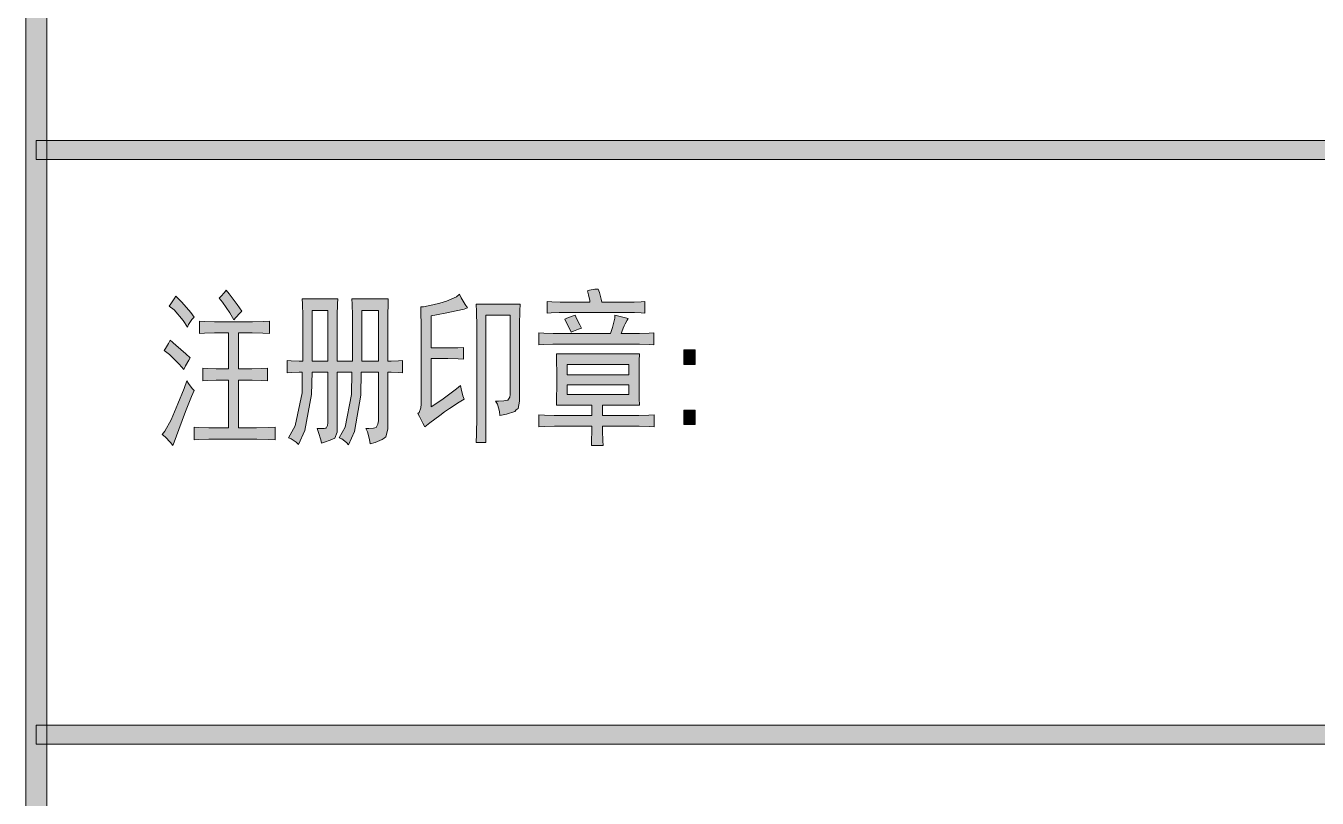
# Model space of a CAD drawing. Header units: millimetres. Extents: x 0 to 414, y 0 to 292.
# Drawn here: x 354.72 to 383.86, y 122.19 to 139.61 of the extents above; entities that cross this region are included whole.
import ezdxf

# ---------------------------------------------------------------- set-up
doc = ezdxf.new("R2010")
doc.units = ezdxf.units.MM

msp = doc.modelspace()

# ---------------------------------------------------------------- hatches: boundary and pattern name
h = msp.add_hatch(color=0)
h.dxf.hatch_style = 2
h.paths.add_polyline_path([(355.194306, 9.846028), (354.721583, 9.846028), (354.721583, 282.620861), (355.194306, 282.620861)])
h = msp.add_hatch(color=0)
h.dxf.hatch_style = 2
h.paths.add_polyline_path([(354.957944, 136.599083), (354.957944, 137.022417), (404.237472, 137.022417), (404.237472, 136.599083)])
h = msp.add_hatch(color=0)
h.dxf.hatch_style = 2
h.paths.add_polyline_path([(358.10825, 133.512278), (358.242306, 133.38175), (358.446917, 133.141861), (358.521, 133.039556), (358.468083, 132.986639), (358.390472, 132.877278), (358.365778, 132.817306), (358.270528, 132.965472), (358.065917, 133.201833), (357.953028, 133.290028), (357.991833, 133.342944), (358.069444, 133.452306)])
h = msp.add_hatch(color=0)
h.dxf.hatch_style = 2
h.paths.add_polyline_path([(359.085444, 133.469944), (359.12425, 133.505222), (359.201861, 133.593417), (359.240667, 133.646333), (359.311222, 133.565194), (359.491139, 133.328833), (359.596972, 133.173611), (359.551111, 133.12775), (359.462917, 133.0325), (359.417056, 132.979583), (359.325333, 133.134806), (359.156, 133.378222)])
h = msp.add_hatch(color=0)
h.paths.add_polyline_path([(361.7595, 133.452306), (361.752444, 133.342944), (361.745389, 133.078361), (361.745389, 132.923139), (361.745389, 132.04825), (362.091111, 132.04825), (362.091111, 132.93725), (362.091111, 133.078361), (362.084056, 133.335889), (362.080528, 133.452306), (362.898972, 133.452306), (362.895444, 133.35), (362.888389, 133.085417), (362.888389, 132.923139), (362.888389, 132.04825), (362.966, 132.04825), (363.131806, 132.055306), (363.223528, 132.062361), (363.223528, 131.783667), (363.128278, 131.790722), (362.962472, 131.797778), (362.888389, 131.797778), (362.888389, 130.644194), (362.888389, 130.510139), (362.846056, 130.344333), (362.80725, 130.312583), (362.764917, 130.277306), (362.606167, 130.213806), (362.48975, 130.185583), (362.479167, 130.280833), (362.429778, 130.453694), (362.390972, 130.527778), (362.461528, 130.527778), (362.563833, 130.534833), (362.595583, 130.541889), (362.627333, 130.548944), (362.666139, 130.630083), (362.68025, 130.704167), (362.68025, 131.797778), (362.288667, 131.797778), (362.278083, 131.279194), (362.133444, 130.46075), (362.002917, 130.157361), (361.957056, 130.213806), (361.851222, 130.298472), (361.79125, 130.319639), (361.925306, 130.556), (362.069944, 131.293306), (362.080528, 131.797778), (361.745389, 131.797778), (361.745389, 130.556), (361.745389, 130.443111), (361.692472, 130.312583), (361.643083, 130.287889), (361.590167, 130.266722), (361.463167, 130.224389), (361.392611, 130.199694), (361.374972, 130.273778), (361.325583, 130.436056), (361.293833, 130.527778), (361.357333, 130.527778), (361.449056, 130.531306), (361.47375, 130.534833), (361.498444, 130.538361), (361.530194, 130.598333), (361.53725, 130.658306), (361.53725, 131.797778), (361.180944, 131.797778), (361.170361, 131.293306), (361.015139, 130.481917), (360.8705, 130.171472), (360.821111, 130.224389), (360.708222, 130.298472), (360.64825, 130.319639), (360.799944, 130.591278), (360.955167, 131.332111), (360.958694, 131.797778), (360.888139, 131.797778), (360.715278, 131.790722), (360.6165, 131.783667), (360.6165, 132.062361), (360.708222, 132.055306), (360.888139, 132.04825), (360.969278, 132.04825), (360.969278, 132.9055), (360.969278, 133.067778), (360.96575, 133.342944), (360.958694, 133.452306)])
h.paths.add_polyline_path([(362.68025, 132.04825), (362.68025, 133.187722), (362.302778, 133.187722), (362.302778, 132.04825)])
h.paths.add_polyline_path([(361.53725, 132.04825), (361.53725, 133.187722), (361.180944, 133.187722), (361.180944, 132.04825)])
h = msp.add_hatch(color=0)
h.dxf.hatch_style = 2
h.paths.add_polyline_path([(364.609944, 131.191), (364.497056, 131.123972), (364.278333, 130.979333), (364.168972, 130.901722), (364.063139, 130.824111), (363.837361, 130.658306), (363.720944, 130.570111), (363.682139, 130.65125), (363.604528, 130.799417), (363.565722, 130.866444), (363.593944, 130.887611), (363.63275, 130.993444), (363.643333, 131.074583), (363.643333, 132.626806), (363.643333, 132.842), (363.636278, 133.166556), (363.63275, 133.275917), (363.692722, 133.275917), (363.907917, 133.31825), (364.059611, 133.357056), (364.211306, 133.399389), (364.437083, 133.498167), (364.507639, 133.558139), (364.546444, 133.477), (364.634639, 133.321778), (364.687556, 133.247694), (364.613472, 133.223), (364.433556, 133.180667), (364.324194, 133.1595), (364.218361, 133.134806), (363.985528, 133.092472), (363.865583, 133.067778), (363.865583, 132.344583), (364.130167, 132.344583), (364.236, 132.344583), (364.468833, 132.351639), (364.595833, 132.358694), (364.595833, 132.094111), (364.479417, 132.101167), (364.246583, 132.108222), (364.130167, 132.108222), (363.865583, 132.108222), (363.865583, 131.014611), (364.109, 131.176889), (364.440611, 131.420306), (364.528806, 131.501444), (364.542917, 131.420306), (364.581722, 131.265083)])
h = msp.add_hatch(color=0)
h.dxf.hatch_style = 2
h.paths.add_polyline_path([(367.636778, 133.674556), (367.665, 133.593417), (367.703806, 133.44525), (367.714389, 133.378222), (368.367028, 133.378222), (368.444639, 133.378222), (368.606917, 133.388806), (368.688056, 133.395861), (368.688056, 133.12775), (368.606917, 133.134806), (368.451694, 133.141861), (368.377611, 133.141861), (366.860667, 133.141861), (366.758361, 133.141861), (366.571389, 133.134806), (366.483194, 133.12775), (366.483194, 133.395861), (366.592556, 133.388806), (366.776, 133.378222), (366.850083, 133.378222), (367.446278, 133.378222), (367.446278, 133.417028), (367.418056, 133.544028), (367.393361, 133.632222), (367.44275, 133.646333), (367.562694, 133.6675)])
h = msp.add_hatch(color=0)
h.dxf.hatch_style = 2
h.paths.add_polyline_path([(365.872889, 133.335889), (365.865833, 133.180667), (365.862306, 132.870222), (365.862306, 132.715), (365.862306, 131.279194), (365.862306, 131.148667), (365.827028, 130.979333), (365.788222, 130.947583), (365.752944, 130.915833), (365.565972, 130.852333), (365.417806, 130.820583), (365.41075, 130.912306), (365.361361, 131.074583), (365.319028, 131.148667), (365.389583, 131.148667), (365.506, 131.155722), (365.551861, 131.162778), (365.594194, 131.169833), (365.643583, 131.236861), (365.650639, 131.293306), (365.650639, 133.085417), (365.096778, 133.085417), (365.096778, 130.213806), (364.885111, 130.213806), (364.892167, 130.400778), (364.895694, 130.785306), (364.895694, 130.982861), (364.895694, 132.669139), (364.895694, 132.831417), (364.892167, 133.166556), (364.885111, 133.335889)])
h = msp.add_hatch(color=0)
h.dxf.hatch_style = 2
h.paths.add_polyline_path([(359.7275, 132.93725), (359.833333, 132.93725), (360.07675, 132.944306), (360.217861, 132.951361), (360.217861, 132.669139), (360.066167, 132.676194), (359.829806, 132.68325), (359.738083, 132.68325), (359.519361, 132.68325), (359.519361, 131.871861), (359.7275, 131.871861), (359.82275, 131.871861), (360.045, 131.878917), (360.172, 131.885972), (360.172, 131.607278), (360.048528, 131.614333), (359.829806, 131.621389), (359.7275, 131.621389), (359.519361, 131.621389), (359.519361, 130.541889), (359.794528, 130.541889), (359.928583, 130.541889), (360.20375, 130.548944), (360.348389, 130.556), (360.348389, 130.273778), (360.20375, 130.280833), (359.932111, 130.287889), (359.805111, 130.287889), (358.99725, 130.287889), (358.852611, 130.287889), (358.612722, 130.280833), (358.521, 130.273778), (358.521, 130.556), (358.609194, 130.548944), (358.852611, 130.541889), (359.007833, 130.541889), (359.297111, 130.541889), (359.297111, 131.621389), (359.117194, 131.621389), (359.014889, 131.621389), (358.813806, 131.614333), (358.718556, 131.607278), (358.718556, 131.885972), (358.813806, 131.878917), (359.018417, 131.871861), (359.131306, 131.871861), (359.297111, 131.871861), (359.297111, 132.68325), (359.085444, 132.68325), (358.976083, 132.68325), (358.753833, 132.676194), (358.640944, 132.669139), (358.640944, 132.951361), (358.753833, 132.944306), (358.979611, 132.93725), (359.096028, 132.93725)])
h = msp.add_hatch(color=0)
h.dxf.hatch_style = 2
h.paths.add_polyline_path([(368.455222, 132.669139), (368.568111, 132.669139), (368.783306, 132.676194), (368.889139, 132.68325), (368.889139, 132.418667), (368.783306, 132.425722), (368.568111, 132.432778), (368.455222, 132.432778), (366.716028, 132.432778), (366.610194, 132.432778), (366.398528, 132.425722), (366.292694, 132.418667), (366.292694, 132.68325), (366.405583, 132.676194), (366.61725, 132.669139), (366.716028, 132.669139), (367.911944, 132.669139), (367.957806, 132.81025), (368.007194, 133.018389), (368.01425, 133.085417), (368.074222, 133.067778), (368.222389, 133.0325), (368.314111, 133.011333), (368.289417, 132.972528), (368.247083, 132.887861), (368.222389, 132.842), (368.201222, 132.792611), (368.169472, 132.707944), (368.155361, 132.669139)])
h = msp.add_hatch(color=0)
h.dxf.hatch_style = 2
h.paths.add_polyline_path([(366.881833, 132.997222), (366.931222, 133.018389), (367.047639, 133.060722), (367.114667, 133.085417), (367.146417, 133.011333), (367.2205, 132.863167), (367.259306, 132.789083), (367.192278, 132.767917), (367.075861, 132.722056), (367.026472, 132.700889), (366.987667, 132.782028), (366.913583, 132.930194)])
h = msp.add_hatch(color=0)
h.dxf.hatch_style = 2
h.paths.add_polyline_path([(357.977722, 132.520972), (358.104722, 132.411611), (358.3305, 132.210528), (358.429278, 132.122333), (358.397528, 132.072944), (358.326972, 131.938889), (358.288167, 131.85775), (358.182333, 131.981222), (357.960083, 132.196417), (357.843667, 132.284611), (357.875417, 132.330472), (357.942444, 132.446889)])
h = msp.add_hatch(color=0)
h.dxf.hatch_style = 2
h.paths.add_polyline_path([(369.820472, 131.974167), (369.566472, 131.974167), (369.566472, 132.30225), (369.820472, 132.30225)])
h = msp.add_hatch(color=0)
h.paths.add_polyline_path([(368.568111, 132.210528), (368.561056, 132.055306), (368.557528, 131.7625), (368.557528, 131.621389), (368.557528, 131.487333), (368.561056, 131.205111), (368.568111, 131.056944), (367.735556, 131.056944), (367.735556, 130.820583), (368.444639, 130.820583), (368.550472, 130.820583), (368.779778, 130.827639), (368.899722, 130.838222), (368.899722, 130.570111), (368.783306, 130.577167), (368.557528, 130.584222), (368.444639, 130.584222), (367.735556, 130.584222), (367.735556, 130.474861), (367.742611, 130.252611), (367.746139, 130.14325), (367.481556, 130.14325), (367.485083, 130.252611), (367.492139, 130.474861), (367.492139, 130.584222), (366.737194, 130.584222), (366.649, 130.584222), (366.42675, 130.577167), (366.292694, 130.570111), (366.292694, 130.838222), (366.423222, 130.827639), (366.638417, 130.820583), (366.726611, 130.820583), (367.492139, 130.820583), (367.492139, 131.056944), (366.694861, 131.056944), (366.698389, 131.205111), (366.705444, 131.494389), (366.705444, 131.6355), (366.705444, 131.776611), (366.698389, 132.062361), (366.694861, 132.210528)])
h.paths.add_polyline_path([(368.324694, 131.737806), (368.324694, 131.974167), (366.938278, 131.974167), (366.938278, 131.737806)])
h.paths.add_polyline_path([(368.324694, 131.293306), (368.324694, 131.515556), (366.938278, 131.515556), (366.938278, 131.293306)])
h = msp.add_hatch(color=0)
h.dxf.hatch_style = 2
h.paths.add_polyline_path([(358.521, 131.385028), (358.4575, 131.250972), (358.323444, 130.915833), (358.249361, 130.711222), (358.17175, 130.506611), (358.069444, 130.224389), (358.041222, 130.14325), (357.988306, 130.213806), (357.864833, 130.340806), (357.797806, 130.393722), (357.861306, 130.467806), (357.998889, 130.721806), (358.0765, 130.901722), (358.154111, 131.085167), (358.291694, 131.434417), (358.351667, 131.607278), (358.390472, 131.54025), (358.475139, 131.427361)])
h = msp.add_hatch(color=0)
h.dxf.hatch_style = 2
h.paths.add_polyline_path([(369.820472, 130.615972), (369.566472, 130.615972), (369.566472, 130.940528), (369.820472, 130.940528)])
h = msp.add_hatch(color=0)
h.dxf.hatch_style = 2
h.paths.add_polyline_path([(404.237472, 123.835583), (404.237472, 123.41225), (354.957944, 123.41225), (354.957944, 123.835583)])

# ---------------------------------------------------------------- linework, layer by layer
at = {"color": 0, "lineweight": 0}
for points in [[(355.194306, 9.846028), (354.721583, 9.846028), (354.721583, 282.620861), (355.194306, 282.620861)], [(354.957944, 136.599083), (354.957944, 137.022417), (404.237472, 137.022417), (404.237472, 136.599083)], [(358.10825, 133.512278), (358.242306, 133.38175), (358.446917, 133.141861), (358.521, 133.039556), (358.468083, 132.986639), (358.390472, 132.877278), (358.365778, 132.817306), (358.270528, 132.965472), (358.065917, 133.201833), (357.953028, 133.290028), (357.991833, 133.342944), (358.069444, 133.452306)], [(359.085444, 133.469944), (359.12425, 133.505222), (359.201861, 133.593417), (359.240667, 133.646333), (359.311222, 133.565194), (359.491139, 133.328833), (359.596972, 133.173611), (359.551111, 133.12775), (359.462917, 133.0325), (359.417056, 132.979583), (359.325333, 133.134806), (359.156, 133.378222)], [(361.7595, 133.452306), (361.752444, 133.342944), (361.745389, 133.078361), (361.745389, 132.923139), (361.745389, 132.04825), (362.091111, 132.04825), (362.091111, 132.93725), (362.091111, 133.078361), (362.084056, 133.335889), (362.080528, 133.452306), (362.898972, 133.452306), (362.895444, 133.35), (362.888389, 133.085417), (362.888389, 132.923139), (362.888389, 132.04825), (362.966, 132.04825), (363.131806, 132.055306), (363.223528, 132.062361), (363.223528, 131.783667), (363.128278, 131.790722), (362.962472, 131.797778), (362.888389, 131.797778), (362.888389, 130.644194), (362.888389, 130.510139), (362.846056, 130.344333), (362.80725, 130.312583), (362.764917, 130.277306), (362.606167, 130.213806), (362.48975, 130.185583), (362.479167, 130.280833), (362.429778, 130.453694), (362.390972, 130.527778), (362.461528, 130.527778), (362.563833, 130.534833), (362.595583, 130.541889), (362.627333, 130.548944), (362.666139, 130.630083), (362.68025, 130.704167), (362.68025, 131.797778), (362.288667, 131.797778), (362.278083, 131.279194), (362.133444, 130.46075), (362.002917, 130.157361), (361.957056, 130.213806), (361.851222, 130.298472), (361.79125, 130.319639), (361.925306, 130.556), (362.069944, 131.293306), (362.080528, 131.797778), (361.745389, 131.797778), (361.745389, 130.556), (361.745389, 130.443111), (361.692472, 130.312583), (361.643083, 130.287889), (361.590167, 130.266722), (361.463167, 130.224389), (361.392611, 130.199694), (361.374972, 130.273778), (361.325583, 130.436056), (361.293833, 130.527778), (361.357333, 130.527778), (361.449056, 130.531306), (361.47375, 130.534833), (361.498444, 130.538361), (361.530194, 130.598333), (361.53725, 130.658306), (361.53725, 131.797778), (361.180944, 131.797778), (361.170361, 131.293306), (361.015139, 130.481917), (360.8705, 130.171472), (360.821111, 130.224389), (360.708222, 130.298472), (360.64825, 130.319639), (360.799944, 130.591278), (360.955167, 131.332111), (360.958694, 131.797778), (360.888139, 131.797778), (360.715278, 131.790722), (360.6165, 131.783667), (360.6165, 132.062361), (360.708222, 132.055306), (360.888139, 132.04825), (360.969278, 132.04825), (360.969278, 132.9055), (360.969278, 133.067778), (360.96575, 133.342944), (360.958694, 133.452306)], [(364.609944, 131.191), (364.497056, 131.123972), (364.278333, 130.979333), (364.168972, 130.901722), (364.063139, 130.824111), (363.837361, 130.658306), (363.720944, 130.570111), (363.682139, 130.65125), (363.604528, 130.799417), (363.565722, 130.866444), (363.593944, 130.887611), (363.63275, 130.993444), (363.643333, 131.074583), (363.643333, 132.626806), (363.643333, 132.842), (363.636278, 133.166556), (363.63275, 133.275917), (363.692722, 133.275917), (363.907917, 133.31825), (364.059611, 133.357056), (364.211306, 133.399389), (364.437083, 133.498167), (364.507639, 133.558139), (364.546444, 133.477), (364.634639, 133.321778), (364.687556, 133.247694), (364.613472, 133.223), (364.433556, 133.180667), (364.324194, 133.1595), (364.218361, 133.134806), (363.985528, 133.092472), (363.865583, 133.067778), (363.865583, 132.344583), (364.130167, 132.344583), (364.236, 132.344583), (364.468833, 132.351639), (364.595833, 132.358694), (364.595833, 132.094111), (364.479417, 132.101167), (364.246583, 132.108222), (364.130167, 132.108222), (363.865583, 132.108222), (363.865583, 131.014611), (364.109, 131.176889), (364.440611, 131.420306), (364.528806, 131.501444), (364.542917, 131.420306), (364.581722, 131.265083)], [(367.636778, 133.674556), (367.665, 133.593417), (367.703806, 133.44525), (367.714389, 133.378222), (368.367028, 133.378222), (368.444639, 133.378222), (368.606917, 133.388806), (368.688056, 133.395861), (368.688056, 133.12775), (368.606917, 133.134806), (368.451694, 133.141861), (368.377611, 133.141861), (366.860667, 133.141861), (366.758361, 133.141861), (366.571389, 133.134806), (366.483194, 133.12775), (366.483194, 133.395861), (366.592556, 133.388806), (366.776, 133.378222), (366.850083, 133.378222), (367.446278, 133.378222), (367.446278, 133.417028), (367.418056, 133.544028), (367.393361, 133.632222), (367.44275, 133.646333), (367.562694, 133.6675)], [(361.53725, 132.04825), (361.53725, 133.187722), (361.180944, 133.187722), (361.180944, 132.04825)], [(362.68025, 132.04825), (362.68025, 133.187722), (362.302778, 133.187722), (362.302778, 132.04825)], [(365.872889, 133.335889), (365.865833, 133.180667), (365.862306, 132.870222), (365.862306, 132.715), (365.862306, 131.279194), (365.862306, 131.148667), (365.827028, 130.979333), (365.788222, 130.947583), (365.752944, 130.915833), (365.565972, 130.852333), (365.417806, 130.820583), (365.41075, 130.912306), (365.361361, 131.074583), (365.319028, 131.148667), (365.389583, 131.148667), (365.506, 131.155722), (365.551861, 131.162778), (365.594194, 131.169833), (365.643583, 131.236861), (365.650639, 131.293306), (365.650639, 133.085417), (365.096778, 133.085417), (365.096778, 130.213806), (364.885111, 130.213806), (364.892167, 130.400778), (364.895694, 130.785306), (364.895694, 130.982861), (364.895694, 132.669139), (364.895694, 132.831417), (364.892167, 133.166556), (364.885111, 133.335889)], [(359.7275, 132.93725), (359.833333, 132.93725), (360.07675, 132.944306), (360.217861, 132.951361), (360.217861, 132.669139), (360.066167, 132.676194), (359.829806, 132.68325), (359.738083, 132.68325), (359.519361, 132.68325), (359.519361, 131.871861), (359.7275, 131.871861), (359.82275, 131.871861), (360.045, 131.878917), (360.172, 131.885972), (360.172, 131.607278), (360.048528, 131.614333), (359.829806, 131.621389), (359.7275, 131.621389), (359.519361, 131.621389), (359.519361, 130.541889), (359.794528, 130.541889), (359.928583, 130.541889), (360.20375, 130.548944), (360.348389, 130.556), (360.348389, 130.273778), (360.20375, 130.280833), (359.932111, 130.287889), (359.805111, 130.287889), (358.99725, 130.287889), (358.852611, 130.287889), (358.612722, 130.280833), (358.521, 130.273778), (358.521, 130.556), (358.609194, 130.548944), (358.852611, 130.541889), (359.007833, 130.541889), (359.297111, 130.541889), (359.297111, 131.621389), (359.117194, 131.621389), (359.014889, 131.621389), (358.813806, 131.614333), (358.718556, 131.607278), (358.718556, 131.885972), (358.813806, 131.878917), (359.018417, 131.871861), (359.131306, 131.871861), (359.297111, 131.871861), (359.297111, 132.68325), (359.085444, 132.68325), (358.976083, 132.68325), (358.753833, 132.676194), (358.640944, 132.669139), (358.640944, 132.951361), (358.753833, 132.944306), (358.979611, 132.93725), (359.096028, 132.93725)], [(368.455222, 132.669139), (368.568111, 132.669139), (368.783306, 132.676194), (368.889139, 132.68325), (368.889139, 132.418667), (368.783306, 132.425722), (368.568111, 132.432778), (368.455222, 132.432778), (366.716028, 132.432778), (366.610194, 132.432778), (366.398528, 132.425722), (366.292694, 132.418667), (366.292694, 132.68325), (366.405583, 132.676194), (366.61725, 132.669139), (366.716028, 132.669139), (367.911944, 132.669139), (367.957806, 132.81025), (368.007194, 133.018389), (368.01425, 133.085417), (368.074222, 133.067778), (368.222389, 133.0325), (368.314111, 133.011333), (368.289417, 132.972528), (368.247083, 132.887861), (368.222389, 132.842), (368.201222, 132.792611), (368.169472, 132.707944), (368.155361, 132.669139)], [(366.881833, 132.997222), (366.931222, 133.018389), (367.047639, 133.060722), (367.114667, 133.085417), (367.146417, 133.011333), (367.2205, 132.863167), (367.259306, 132.789083), (367.192278, 132.767917), (367.075861, 132.722056), (367.026472, 132.700889), (366.987667, 132.782028), (366.913583, 132.930194)], [(357.977722, 132.520972), (358.104722, 132.411611), (358.3305, 132.210528), (358.429278, 132.122333), (358.397528, 132.072944), (358.326972, 131.938889), (358.288167, 131.85775), (358.182333, 131.981222), (357.960083, 132.196417), (357.843667, 132.284611), (357.875417, 132.330472), (357.942444, 132.446889)], [(369.820472, 131.974167), (369.566472, 131.974167), (369.566472, 132.30225), (369.820472, 132.30225)], [(368.568111, 132.210528), (368.561056, 132.055306), (368.557528, 131.7625), (368.557528, 131.621389), (368.557528, 131.487333), (368.561056, 131.205111), (368.568111, 131.056944), (367.735556, 131.056944), (367.735556, 130.820583), (368.444639, 130.820583), (368.550472, 130.820583), (368.779778, 130.827639), (368.899722, 130.838222), (368.899722, 130.570111), (368.783306, 130.577167), (368.557528, 130.584222), (368.444639, 130.584222), (367.735556, 130.584222), (367.735556, 130.474861), (367.742611, 130.252611), (367.746139, 130.14325), (367.481556, 130.14325), (367.485083, 130.252611), (367.492139, 130.474861), (367.492139, 130.584222), (366.737194, 130.584222), (366.649, 130.584222), (366.42675, 130.577167), (366.292694, 130.570111), (366.292694, 130.838222), (366.423222, 130.827639), (366.638417, 130.820583), (366.726611, 130.820583), (367.492139, 130.820583), (367.492139, 131.056944), (366.694861, 131.056944), (366.698389, 131.205111), (366.705444, 131.494389), (366.705444, 131.6355), (366.705444, 131.776611), (366.698389, 132.062361), (366.694861, 132.210528)], [(368.324694, 131.737806), (368.324694, 131.974167), (366.938278, 131.974167), (366.938278, 131.737806)], [(358.521, 131.385028), (358.4575, 131.250972), (358.323444, 130.915833), (358.249361, 130.711222), (358.17175, 130.506611), (358.069444, 130.224389), (358.041222, 130.14325), (357.988306, 130.213806), (357.864833, 130.340806), (357.797806, 130.393722), (357.861306, 130.467806), (357.998889, 130.721806), (358.0765, 130.901722), (358.154111, 131.085167), (358.291694, 131.434417), (358.351667, 131.607278), (358.390472, 131.54025), (358.475139, 131.427361)], [(368.324694, 131.293306), (368.324694, 131.515556), (366.938278, 131.515556), (366.938278, 131.293306)], [(369.820472, 130.615972), (369.566472, 130.615972), (369.566472, 130.940528), (369.820472, 130.940528)], [(404.237472, 123.835583), (404.237472, 123.41225), (354.957944, 123.41225), (354.957944, 123.835583)]]:
    msp.add_lwpolyline(points, close=True, dxfattribs=at)

doc.saveas('drawing.dxf')
